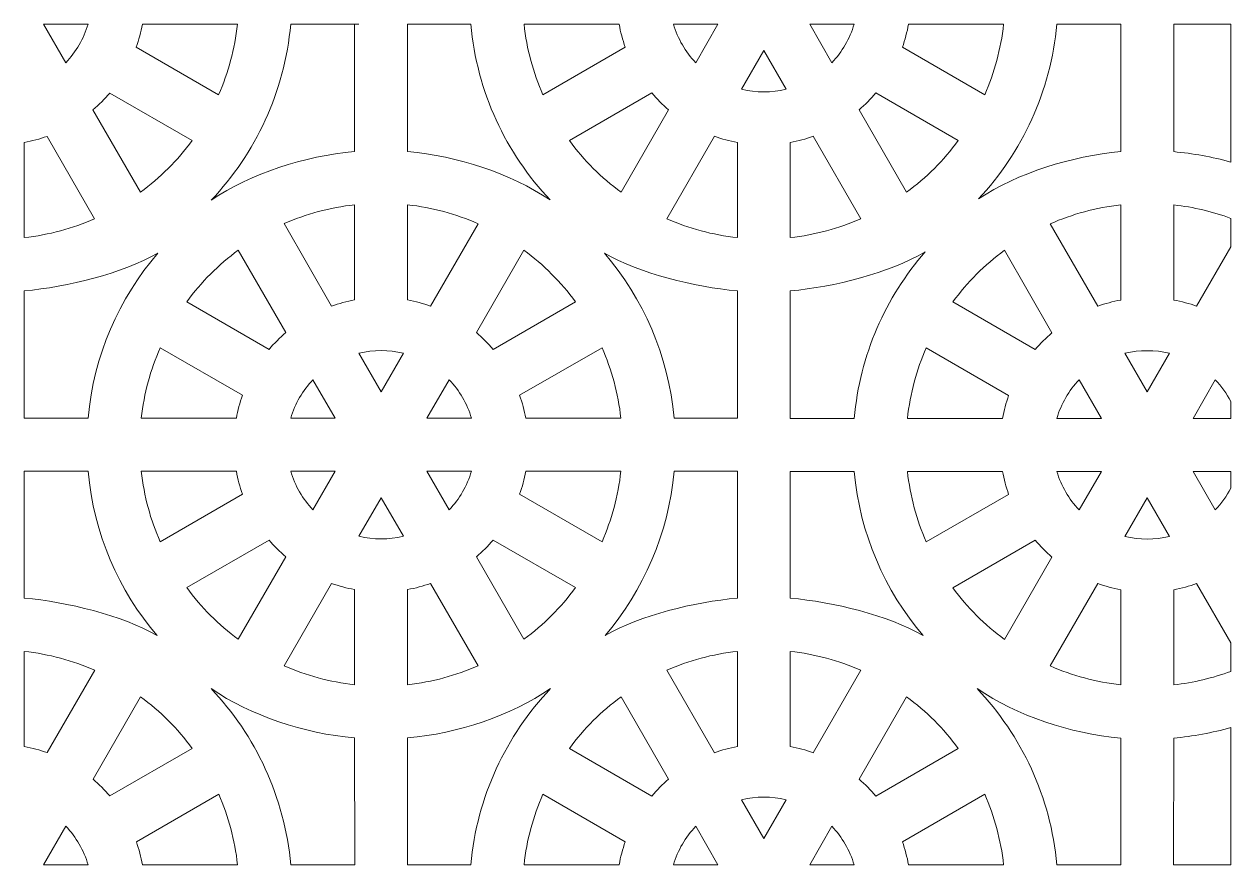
# Model space of a CAD drawing. Header units: centimetres. Extents: x -87 to 87, y -88 to 88.
# Drawn here: x 46.34 to 87.36, y -1.47 to 27.09 of the extents above; entities that cross this region are included whole.
import ezdxf

# ---------------------------------------------------------------- set-up
doc = ezdxf.new("R2010")
doc.units = ezdxf.units.CM
doc.header["$MEASUREMENT"] = 0
doc.layers.add('layer 1', color=7, linetype='Continuous')

msp = doc.modelspace()

# ---------------------------------------------------------------- linework, layer by layer
at = {"layer": 'layer 1', "color": 177, "lineweight": 9}
for points, knots in [([(46.99755, 27.08701), (46.99755, 27.08701), (48.51029, 27.08699), (48.51029, 27.08699), (48.51029, 27.08699), (48.36478, 26.58976), (48.10178, 26.14265), (47.75344, 25.77779), (47.75344, 25.77779), (47.75344, 25.77779), (46.99755, 27.08701), (46.99755, 27.08701)], [0, 0, 0, 0, 0.25, 0.25, 0.25, 0.25, 0.5, 0.5, 0.5, 0.5, 1, 1, 1, 1]), ([(52.94876, 24.69032), (53.27731, 25.43751), (53.49762, 26.24304), (53.5898, 27.08699), (53.5898, 27.08699), (53.5898, 27.08699), (50.35782, 27.08699), (50.35782, 27.08699), (50.35782, 27.08699), (50.30906, 26.81884), (50.23889, 26.55812), (50.14917, 26.3067), (50.14917, 26.3067), (50.14917, 26.3067), (52.94876, 24.69032), (52.94876, 24.69032)], [0, 0, 0, 0, 0.2, 0.2, 0.2, 0.2, 0.4, 0.4, 0.4, 0.4, 0.6, 0.6, 0.6, 0.6, 1, 1, 1, 1]), ([(57.57204, 27.08731), (57.57204, 27.08731), (57.57204, 27.08698), (57.57204, 27.08698), (57.57204, 27.08698), (57.57204, 27.08698), (57.57203, 22.75996), (57.57203, 22.75996), (57.57203, 22.75996), (55.85613, 22.60683), (54.05432, 22.02006), (52.69798, 21.11008), (52.69798, 21.11008), (54.20315, 22.69836), (55.19279, 24.78008), (55.39867, 27.08698), (55.39867, 27.08698), (55.39867, 27.08698), (57.57204, 27.08698), (57.57204, 27.08698), (57.57204, 27.08698), (57.57204, 27.08698), (57.71924, 27.08699), (57.71924, 27.08699)], [0, 0, 0, 0, 0.14285714, 0.14285714, 0.14285714, 0.14285714, 0.28571429, 0.28571429, 0.28571429, 0.28571429, 0.42857143, 0.42857143, 0.42857143, 0.42857143, 0.57142857, 0.57142857, 0.57142857, 0.57142857, 0.71428571, 0.71428571, 0.71428571, 0.71428571, 1, 1, 1, 1]), ([(61.5223, 27.08732), (61.72797, 24.78258), (62.71596, 22.70258), (64.21874, 21.11484), (64.21874, 21.11484), (62.86393, 22.02212), (61.08495, 22.60709), (59.37204, 22.75995), (59.37204, 22.75995), (59.37204, 22.75995), (59.37204, 27.08699), (59.37204, 27.08699), (59.37204, 27.08699), (59.37204, 27.08699), (59.37204, 27.08732), (59.37204, 27.08732), (59.37204, 27.08732), (59.37204, 27.08732), (59.37204, 27.08699), (59.37204, 27.08699), (59.37204, 27.08699), (59.37204, 27.08699), (61.5223, 27.08732), (61.5223, 27.08732)], [0, 0, 0, 0, 0.14285714, 0.14285714, 0.14285714, 0.14285714, 0.28571429, 0.28571429, 0.28571429, 0.28571429, 0.42857143, 0.42857143, 0.42857143, 0.42857143, 0.57142857, 0.57142857, 0.57142857, 0.57142857, 0.71428571, 0.71428571, 0.71428571, 0.71428571, 1, 1, 1, 1]), ([(63.97225, 24.69056), (63.64368, 25.43779), (63.42335, 26.24333), (63.33118, 27.08731), (63.33118, 27.08731), (63.33118, 27.08731), (66.56313, 27.08739), (66.56313, 27.08739), (66.56313, 27.08739), (66.61189, 26.81916), (66.68198, 26.55833), (66.77174, 26.30683), (66.77174, 26.30683), (66.77174, 26.30683), (63.97225, 24.69056), (63.97225, 24.69056)], [0, 0, 0, 0, 0.2, 0.2, 0.2, 0.2, 0.4, 0.4, 0.4, 0.4, 0.6, 0.6, 0.6, 0.6, 1, 1, 1, 1]), ([(69.16761, 25.77802), (69.16761, 25.77802), (69.9235, 27.08732), (69.9235, 27.08732), (69.9235, 27.08732), (69.9235, 27.08732), (68.4107, 27.08732), (68.4107, 27.08732), (68.4107, 27.08732), (68.5562, 26.59009), (68.81922, 26.14295), (69.16761, 25.77802)], [0, 0, 0, 0, 0.25, 0.25, 0.25, 0.25, 0.5, 0.5, 0.5, 0.5, 1, 1, 1, 1]), ([(73.04118, 27.08732), (73.04118, 27.08732), (73.79712, 25.77802), (73.79712, 25.77802), (73.79712, 25.77802), (74.14548, 26.14291), (74.40845, 26.59006), (74.55395, 27.08732), (74.55395, 27.08732), (74.55395, 27.08732), (73.04118, 27.08732), (73.04118, 27.08732)], [0, 0, 0, 0, 0.25, 0.25, 0.25, 0.25, 0.5, 0.5, 0.5, 0.5, 1, 1, 1, 1]), ([(78.99245, 24.69056), (78.99245, 24.69056), (76.19284, 26.3069), (76.19284, 26.3069), (76.19284, 26.3069), (76.28257, 26.55837), (76.35292, 26.8191), (76.40169, 27.08732), (76.40169, 27.08732), (76.40169, 27.08732), (79.63348, 27.08732), (79.63348, 27.08732), (79.63348, 27.08732), (79.54131, 26.24334), (79.321, 25.43777), (78.99245, 24.69056)], [0, 0, 0, 0, 0.2, 0.2, 0.2, 0.2, 0.4, 0.4, 0.4, 0.4, 0.6, 0.6, 0.6, 0.6, 1, 1, 1, 1]), ([(83.61577, 27.08732), (83.61577, 27.08732), (81.44236, 27.08732), (81.44236, 27.08732), (81.44236, 27.08732), (81.23825, 24.80007), (80.26366, 22.73417), (78.78007, 21.1511), (78.78007, 21.1511), (80.12147, 22.0353), (81.92845, 22.60519), (83.61576, 22.75577), (83.61576, 22.75577), (83.61576, 22.75577), (83.61577, 27.08732), (83.61577, 27.08732)], [0, 0, 0, 0, 0.2, 0.2, 0.2, 0.2, 0.4, 0.4, 0.4, 0.4, 0.6, 0.6, 0.6, 0.6, 1, 1, 1, 1]), ([(87.35908, 22.40341), (87.35908, 22.40341), (87.35908, 27.08676), (87.35908, 27.08676), (87.35908, 27.08676), (87.35908, 27.08676), (85.41577, 27.08731), (85.41577, 27.08731), (85.41577, 27.08731), (85.41577, 27.08731), (85.41577, 22.75576), (85.41577, 22.75576), (85.41577, 22.75576), (86.0629, 22.69802), (86.71949, 22.5786), (87.35908, 22.40341)], [0, 0, 0, 0, 0.2, 0.2, 0.2, 0.2, 0.4, 0.4, 0.4, 0.4, 0.6, 0.6, 0.6, 0.6, 1, 1, 1, 1]), ([(72.23871, 24.87721), (72.23871, 24.87721), (71.48234, 26.1873), (71.48234, 26.1873), (71.48234, 26.1873), (71.48234, 26.1873), (70.72602, 24.87721), (70.72602, 24.87721), (70.72602, 24.87721), (71.2207, 24.75729), (71.74403, 24.75728), (72.23871, 24.87721)], [0, 0, 0, 0, 0.25, 0.25, 0.25, 0.25, 0.5, 0.5, 0.5, 0.5, 1, 1, 1, 1]), ([(48.67719, 24.17779), (48.67719, 24.17779), (50.2934, 21.3784), (50.2934, 21.3784), (50.2934, 21.3784), (50.9628, 21.87102), (51.5547, 22.46291), (52.04732, 23.13231), (52.04732, 23.13231), (52.04732, 23.13231), (49.24796, 24.74857), (49.24796, 24.74857), (49.24796, 24.74857), (49.07333, 24.54337), (48.8824, 24.35243), (48.67719, 24.17779)], [0, 0, 0, 0, 0.2, 0.2, 0.2, 0.2, 0.4, 0.4, 0.4, 0.4, 0.6, 0.6, 0.6, 0.6, 1, 1, 1, 1]), ([(66.62764, 21.37868), (65.95822, 21.87132), (65.36629, 22.46314), (64.87367, 23.13253), (64.87367, 23.13253), (64.87367, 23.13253), (67.67304, 24.74874), (67.67304, 24.74874), (67.67304, 24.74874), (67.84768, 24.54354), (68.03861, 24.35264), (68.24383, 24.17799), (68.24383, 24.17799), (68.24383, 24.17799), (66.62764, 21.37868), (66.62764, 21.37868)], [0, 0, 0, 0, 0.2, 0.2, 0.2, 0.2, 0.4, 0.4, 0.4, 0.4, 0.6, 0.6, 0.6, 0.6, 1, 1, 1, 1]), ([(78.09093, 23.13259), (77.59831, 22.46316), (77.00629, 21.87167), (76.33686, 21.37901), (76.33686, 21.37901), (76.33686, 21.37901), (74.72086, 24.178), (74.72086, 24.178), (74.72086, 24.178), (74.92606, 24.35263), (75.11698, 24.54355), (75.29162, 24.74876), (75.29162, 24.74876), (75.29162, 24.74876), (78.09093, 23.13259), (78.09093, 23.13259)], [0, 0, 0, 0, 0.2, 0.2, 0.2, 0.2, 0.4, 0.4, 0.4, 0.4, 0.6, 0.6, 0.6, 0.6, 1, 1, 1, 1]), ([(46.33864, 19.83595), (46.33864, 19.83595), (46.33864, 23.06786), (46.33864, 23.06786), (46.33864, 23.06786), (46.60682, 23.11663), (46.86758, 23.1868), (47.11903, 23.27654), (47.11903, 23.27654), (47.11903, 23.27654), (48.73538, 20.47695), (48.73538, 20.47695), (48.73538, 20.47695), (47.98816, 20.14839), (47.1826, 19.92814), (46.33864, 19.83595)], [0, 0, 0, 0, 0.2, 0.2, 0.2, 0.2, 0.4, 0.4, 0.4, 0.4, 0.6, 0.6, 0.6, 0.6, 1, 1, 1, 1]), ([(70.58232, 19.83613), (70.58232, 19.83613), (70.58235, 23.06809), (70.58235, 23.06809), (70.58235, 23.06809), (70.31415, 23.11687), (70.05339, 23.18699), (69.80194, 23.27672), (69.80194, 23.27672), (69.80194, 23.27672), (68.1856, 20.47717), (68.1856, 20.47717), (68.1856, 20.47717), (68.93281, 20.14861), (69.73836, 19.92829), (70.58232, 19.83613)], [0, 0, 0, 0, 0.2, 0.2, 0.2, 0.2, 0.4, 0.4, 0.4, 0.4, 0.6, 0.6, 0.6, 0.6, 1, 1, 1, 1]), ([(73.16273, 23.27679), (72.91127, 23.18706), (72.6505, 23.11687), (72.38229, 23.06809), (72.38229, 23.06809), (72.38229, 23.06809), (72.38232, 19.83613), (72.38232, 19.83613), (72.38232, 19.83613), (73.22628, 19.9283), (74.0317, 20.1489), (74.77892, 20.47746), (74.77892, 20.47746), (74.77892, 20.47746), (73.16273, 23.27679), (73.16273, 23.27679)], [0, 0, 0, 0, 0.2, 0.2, 0.2, 0.2, 0.4, 0.4, 0.4, 0.4, 0.6, 0.6, 0.6, 0.6, 1, 1, 1, 1]), ([(57.57204, 20.95108), (57.57204, 20.95108), (57.57207, 17.71912), (57.57207, 17.71912), (57.57207, 17.71912), (57.30387, 17.67034), (57.04311, 17.60022), (56.79166, 17.51049), (56.79166, 17.51049), (56.79166, 17.51049), (55.17532, 20.31004), (55.17532, 20.31004), (55.17532, 20.31004), (55.92253, 20.6386), (56.72808, 20.85892), (57.57204, 20.95108)], [0, 0, 0, 0, 0.2, 0.2, 0.2, 0.2, 0.4, 0.4, 0.4, 0.4, 0.6, 0.6, 0.6, 0.6, 1, 1, 1, 1]), ([(60.15245, 17.51042), (59.90099, 17.60015), (59.64022, 17.67034), (59.37201, 17.71912), (59.37201, 17.71912), (59.37201, 17.71912), (59.37204, 20.95108), (59.37204, 20.95108), (59.37204, 20.95108), (60.216, 20.85891), (61.02142, 20.63831), (61.76864, 20.30975), (61.76864, 20.30975), (61.76864, 20.30975), (60.15245, 17.51042), (60.15245, 17.51042)], [0, 0, 0, 0, 0.2, 0.2, 0.2, 0.2, 0.4, 0.4, 0.4, 0.4, 0.6, 0.6, 0.6, 0.6, 1, 1, 1, 1]), ([(83.61577, 20.94689), (83.61577, 20.94689), (83.6158, 17.71493), (83.6158, 17.71493), (83.6158, 17.71493), (83.3476, 17.66615), (83.08684, 17.59603), (82.83539, 17.5063), (82.83539, 17.5063), (82.83539, 17.5063), (81.21905, 20.30585), (81.21905, 20.30585), (81.21905, 20.30585), (81.96626, 20.63441), (82.77181, 20.85473), (83.61577, 20.94689)], [0, 0, 0, 0, 0.2, 0.2, 0.2, 0.2, 0.4, 0.4, 0.4, 0.4, 0.6, 0.6, 0.6, 0.6, 1, 1, 1, 1]), ([(87.35907, 19.52043), (87.35907, 19.52043), (87.35908, 20.48891), (87.35908, 20.48891), (87.35908, 20.48891), (86.74276, 20.71694), (86.0916, 20.87309), (85.41577, 20.94689), (85.41577, 20.94689), (85.41577, 20.94689), (85.41574, 17.71493), (85.41574, 17.71493), (85.41574, 17.71493), (85.68395, 17.66615), (85.94472, 17.59596), (86.19618, 17.50623), (86.19618, 17.50623), (86.19618, 17.50623), (87.35907, 19.52043), (87.35907, 19.52043)], [0, 0, 0, 0, 0.16666667, 0.16666667, 0.16666667, 0.16666667, 0.33333333, 0.33333333, 0.33333333, 0.33333333, 0.5, 0.5, 0.5, 0.5, 0.66666667, 0.66666667, 0.66666667, 0.66666667, 1, 1, 1, 1]), ([(46.33807, 13.69989), (46.33807, 13.69989), (48.51202, 13.69989), (48.51202, 13.69989), (48.51202, 13.69989), (48.70239, 15.83324), (49.56304, 17.77404), (50.88183, 19.3101), (50.88183, 19.3101), (49.66208, 18.6093), (47.81107, 18.15828), (46.33784, 18.02693), (46.33784, 18.02693), (46.33784, 18.02693), (46.33807, 13.69989), (46.33807, 13.69989)], [0, 0, 0, 0, 0.2, 0.2, 0.2, 0.2, 0.4, 0.4, 0.4, 0.4, 0.6, 0.6, 0.6, 0.6, 1, 1, 1, 1]), ([(53.61736, 19.40853), (52.94794, 18.91589), (52.35601, 18.32407), (51.86339, 17.65468), (51.86339, 17.65468), (51.86339, 17.65468), (54.66276, 16.03847), (54.66276, 16.03847), (54.66276, 16.03847), (54.8374, 16.24367), (55.02833, 16.43457), (55.23355, 16.60922), (55.23355, 16.60922), (55.23355, 16.60922), (53.61736, 19.40853), (53.61736, 19.40853)], [0, 0, 0, 0, 0.2, 0.2, 0.2, 0.2, 0.4, 0.4, 0.4, 0.4, 0.6, 0.6, 0.6, 0.6, 1, 1, 1, 1]), ([(65.08065, 17.65462), (64.58803, 18.32405), (63.99601, 18.91554), (63.32658, 19.4082), (63.32658, 19.4082), (63.32658, 19.4082), (61.71058, 16.60921), (61.71058, 16.60921), (61.71058, 16.60921), (61.91578, 16.43458), (62.1067, 16.24366), (62.28134, 16.03845), (62.28134, 16.03845), (62.28134, 16.03845), (65.08065, 17.65462), (65.08065, 17.65462)], [0, 0, 0, 0, 0.2, 0.2, 0.2, 0.2, 0.4, 0.4, 0.4, 0.4, 0.6, 0.6, 0.6, 0.6, 1, 1, 1, 1]), ([(70.58239, 13.69989), (70.58239, 13.69989), (70.58231, 18.02725), (70.58231, 18.02725), (70.58231, 18.02725), (69.10996, 18.15864), (67.28194, 18.60932), (66.06278, 19.30952), (66.06278, 19.30952), (67.38128, 17.77355), (68.24173, 15.83297), (68.43208, 13.69989), (68.43208, 13.69989), (68.43208, 13.69989), (70.58239, 13.69989), (70.58239, 13.69989)], [0, 0, 0, 0, 0.2, 0.2, 0.2, 0.2, 0.4, 0.4, 0.4, 0.4, 0.6, 0.6, 0.6, 0.6, 1, 1, 1, 1]), ([(72.38232, 13.6957), (72.38232, 13.6957), (74.55575, 13.6957), (74.55575, 13.6957), (74.55575, 13.6957), (74.748, 15.85004), (75.62378, 17.80803), (76.96464, 19.35116), (76.96464, 19.35116), (75.72797, 18.6272), (73.88365, 18.16123), (72.38232, 18.02726), (72.38232, 18.02726), (72.38232, 18.02726), (72.38232, 13.6957), (72.38232, 13.6957)], [0, 0, 0, 0, 0.2, 0.2, 0.2, 0.2, 0.4, 0.4, 0.4, 0.4, 0.6, 0.6, 0.6, 0.6, 1, 1, 1, 1]), ([(79.66109, 19.40434), (78.99167, 18.9117), (78.39974, 18.31988), (77.90712, 17.65049), (77.90712, 17.65049), (77.90712, 17.65049), (80.70649, 16.03428), (80.70649, 16.03428), (80.70649, 16.03428), (80.88113, 16.23948), (81.07206, 16.43038), (81.27728, 16.60503), (81.27728, 16.60503), (81.27728, 16.60503), (79.66109, 19.40434), (79.66109, 19.40434)], [0, 0, 0, 0, 0.2, 0.2, 0.2, 0.2, 0.4, 0.4, 0.4, 0.4, 0.6, 0.6, 0.6, 0.6, 1, 1, 1, 1]), ([(50.96197, 16.09665), (50.6334, 15.34942), (50.41307, 14.54388), (50.3209, 13.6999), (50.3209, 13.6999), (50.3209, 13.6999), (53.55285, 13.69982), (53.55285, 13.69982), (53.55285, 13.69982), (53.60161, 13.96805), (53.6717, 14.22888), (53.76146, 14.48038), (53.76146, 14.48038), (53.76146, 14.48038), (50.96197, 16.09665), (50.96197, 16.09665)], [0, 0, 0, 0, 0.2, 0.2, 0.2, 0.2, 0.4, 0.4, 0.4, 0.4, 0.6, 0.6, 0.6, 0.6, 1, 1, 1, 1]), ([(59.22843, 15.91), (59.22843, 15.91), (58.47206, 14.59991), (58.47206, 14.59991), (58.47206, 14.59991), (58.47206, 14.59991), (57.71574, 15.91), (57.71574, 15.91), (57.71574, 15.91), (58.21042, 16.02992), (58.73375, 16.02993), (59.22843, 15.91)], [0, 0, 0, 0, 0.25, 0.25, 0.25, 0.25, 0.5, 0.5, 0.5, 0.5, 1, 1, 1, 1]), ([(65.98217, 16.09665), (65.98217, 16.09665), (63.18256, 14.48031), (63.18256, 14.48031), (63.18256, 14.48031), (63.27229, 14.22884), (63.34264, 13.96811), (63.39141, 13.69989), (63.39141, 13.69989), (63.39141, 13.69989), (66.6232, 13.69989), (66.6232, 13.69989), (66.6232, 13.69989), (66.53103, 14.54387), (66.31072, 15.34944), (65.98217, 16.09665)], [0, 0, 0, 0, 0.2, 0.2, 0.2, 0.2, 0.4, 0.4, 0.4, 0.4, 0.6, 0.6, 0.6, 0.6, 1, 1, 1, 1]), ([(77.0057, 16.09246), (76.67713, 15.34523), (76.4568, 14.53969), (76.36463, 13.69571), (76.36463, 13.69571), (76.36463, 13.69571), (79.59658, 13.69563), (79.59658, 13.69563), (79.59658, 13.69563), (79.64534, 13.96386), (79.71543, 14.22469), (79.80519, 14.47619), (79.80519, 14.47619), (79.80519, 14.47619), (77.0057, 16.09246), (77.0057, 16.09246)], [0, 0, 0, 0, 0.2, 0.2, 0.2, 0.2, 0.4, 0.4, 0.4, 0.4, 0.6, 0.6, 0.6, 0.6, 1, 1, 1, 1]), ([(85.27216, 15.90581), (85.27216, 15.90581), (84.51579, 14.59572), (84.51579, 14.59572), (84.51579, 14.59572), (84.51579, 14.59572), (83.75947, 15.90581), (83.75947, 15.90581), (83.75947, 15.90581), (84.25415, 16.02573), (84.77748, 16.02574), (85.27216, 15.90581)], [0, 0, 0, 0, 0.25, 0.25, 0.25, 0.25, 0.5, 0.5, 0.5, 0.5, 1, 1, 1, 1]), ([(56.15733, 15.00919), (56.15733, 15.00919), (56.91322, 13.69989), (56.91322, 13.69989), (56.91322, 13.69989), (56.91322, 13.69989), (55.40042, 13.69989), (55.40042, 13.69989), (55.40042, 13.69989), (55.54592, 14.19712), (55.80894, 14.64426), (56.15733, 15.00919)], [0, 0, 0, 0, 0.25, 0.25, 0.25, 0.25, 0.5, 0.5, 0.5, 0.5, 1, 1, 1, 1]), ([(60.0309, 13.69989), (60.0309, 13.69989), (60.78684, 15.00919), (60.78684, 15.00919), (60.78684, 15.00919), (61.1352, 14.6443), (61.39817, 14.19715), (61.54367, 13.69989), (61.54367, 13.69989), (61.54367, 13.69989), (60.0309, 13.69989), (60.0309, 13.69989)], [0, 0, 0, 0, 0.25, 0.25, 0.25, 0.25, 0.5, 0.5, 0.5, 0.5, 1, 1, 1, 1]), ([(82.20106, 15.005), (82.20106, 15.005), (82.95695, 13.6957), (82.95695, 13.6957), (82.95695, 13.6957), (82.95695, 13.6957), (81.44415, 13.6957), (81.44415, 13.6957), (81.44415, 13.6957), (81.58965, 14.19293), (81.85267, 14.64007), (82.20106, 15.005)], [0, 0, 0, 0, 0.25, 0.25, 0.25, 0.25, 0.5, 0.5, 0.5, 0.5, 1, 1, 1, 1]), ([(87.35907, 13.6957), (87.35907, 13.6957), (87.35908, 14.26516), (87.35908, 14.26516), (87.35908, 14.26516), (87.21837, 14.53682), (87.03988, 14.78576), (86.83057, 15.005), (86.83057, 15.005), (86.83057, 15.005), (86.07463, 13.6957), (86.07463, 13.6957), (86.07463, 13.6957), (86.07463, 13.6957), (87.35907, 13.6957), (87.35907, 13.6957)], [0, 0, 0, 0, 0.2, 0.2, 0.2, 0.2, 0.4, 0.4, 0.4, 0.4, 0.6, 0.6, 0.6, 0.6, 1, 1, 1, 1]), ([(46.34166, 11.89989), (46.34166, 11.89989), (48.51202, 11.89989), (48.51202, 11.89989), (48.51202, 11.89989), (48.70131, 9.77881), (49.55322, 7.84809), (50.8592, 6.31624), (50.8592, 6.31624), (49.6435, 7.01163), (47.80726, 7.45918), (46.34066, 7.58994), (46.34066, 7.58994), (46.34066, 7.58994), (46.34166, 11.89989), (46.34166, 11.89989)], [0, 0, 0, 0, 0.2, 0.2, 0.2, 0.2, 0.4, 0.4, 0.4, 0.4, 0.6, 0.6, 0.6, 0.6, 1, 1, 1, 1]), ([(50.32091, 11.89989), (50.32091, 11.89989), (53.55289, 11.89991), (53.55289, 11.89991), (53.55289, 11.89991), (53.60167, 11.63172), (53.67173, 11.37095), (53.76146, 11.1195), (53.76146, 11.1195), (53.76146, 11.1195), (50.96204, 9.50324), (50.96204, 9.50324), (50.96204, 9.50324), (50.63349, 10.25044), (50.4131, 11.05593), (50.32091, 11.89989)], [0, 0, 0, 0, 0.2, 0.2, 0.2, 0.2, 0.4, 0.4, 0.4, 0.4, 0.6, 0.6, 0.6, 0.6, 1, 1, 1, 1]), ([(56.15732, 10.59066), (56.15732, 10.59066), (56.91321, 11.89989), (56.91321, 11.89989), (56.91321, 11.89989), (56.91321, 11.89989), (55.40043, 11.89989), (55.40043, 11.89989), (55.40043, 11.89989), (55.54593, 11.40269), (55.80895, 10.95556), (56.15732, 10.59066)], [0, 0, 0, 0, 0.25, 0.25, 0.25, 0.25, 0.5, 0.5, 0.5, 0.5, 1, 1, 1, 1]), ([(60.03095, 11.89991), (60.03095, 11.89991), (61.54369, 11.89989), (61.54369, 11.89989), (61.54369, 11.89989), (61.39818, 11.40266), (61.13518, 10.95555), (60.78684, 10.59069), (60.78684, 10.59069), (60.78684, 10.59069), (60.03095, 11.89991), (60.03095, 11.89991)], [0, 0, 0, 0, 0.25, 0.25, 0.25, 0.25, 0.5, 0.5, 0.5, 0.5, 1, 1, 1, 1]), ([(65.98216, 9.50322), (66.31071, 10.25041), (66.53102, 11.05594), (66.6232, 11.89989), (66.6232, 11.89989), (66.6232, 11.89989), (63.39122, 11.89989), (63.39122, 11.89989), (63.39122, 11.89989), (63.34246, 11.63174), (63.27229, 11.37102), (63.18257, 11.1196), (63.18257, 11.1196), (63.18257, 11.1196), (65.98216, 9.50322), (65.98216, 9.50322)], [0, 0, 0, 0, 0.2, 0.2, 0.2, 0.2, 0.4, 0.4, 0.4, 0.4, 0.6, 0.6, 0.6, 0.6, 1, 1, 1, 1]), ([(66.08487, 6.31653), (67.29975, 7.01127), (69.11685, 7.45855), (70.58236, 7.58933), (70.58236, 7.58933), (70.58236, 7.58933), (70.58237, 11.89988), (70.58237, 11.89988), (70.58237, 11.89988), (70.58237, 11.89988), (68.43207, 11.89988), (68.43207, 11.89988), (68.43207, 11.89988), (68.24277, 9.77887), (67.39082, 7.84828), (66.08487, 6.31653)], [0, 0, 0, 0, 0.2, 0.2, 0.2, 0.2, 0.4, 0.4, 0.4, 0.4, 0.6, 0.6, 0.6, 0.6, 1, 1, 1, 1]), ([(76.89912, 6.31653), (75.59529, 7.84766), (74.74486, 9.77668), (74.55575, 11.8957), (74.55575, 11.8957), (74.55575, 11.8957), (72.38237, 11.8957), (72.38237, 11.8957), (72.38237, 11.8957), (72.38237, 11.8957), (72.38237, 7.58932), (72.38237, 7.58932), (72.38237, 7.58932), (73.84808, 7.45853), (75.684, 7.01133), (76.89912, 6.31653)], [0, 0, 0, 0, 0.2, 0.2, 0.2, 0.2, 0.4, 0.4, 0.4, 0.4, 0.6, 0.6, 0.6, 0.6, 1, 1, 1, 1]), ([(76.36464, 11.8957), (76.36464, 11.8957), (79.59662, 11.89572), (79.59662, 11.89572), (79.59662, 11.89572), (79.6454, 11.62753), (79.71546, 11.36676), (79.80519, 11.11531), (79.80519, 11.11531), (79.80519, 11.11531), (77.00577, 9.49905), (77.00577, 9.49905), (77.00577, 9.49905), (76.67722, 10.24625), (76.45683, 11.05174), (76.36464, 11.8957)], [0, 0, 0, 0, 0.2, 0.2, 0.2, 0.2, 0.4, 0.4, 0.4, 0.4, 0.6, 0.6, 0.6, 0.6, 1, 1, 1, 1]), ([(82.20105, 10.58647), (82.20105, 10.58647), (82.95694, 11.8957), (82.95694, 11.8957), (82.95694, 11.8957), (82.95694, 11.8957), (81.44416, 11.8957), (81.44416, 11.8957), (81.44416, 11.8957), (81.58966, 11.3985), (81.85268, 10.95137), (82.20105, 10.58647)], [0, 0, 0, 0, 0.25, 0.25, 0.25, 0.25, 0.5, 0.5, 0.5, 0.5, 1, 1, 1, 1]), ([(87.35908, 11.32629), (87.35908, 11.32629), (87.35907, 11.89572), (87.35907, 11.89572), (87.35907, 11.89572), (87.35907, 11.89572), (86.07468, 11.89572), (86.07468, 11.89572), (86.07468, 11.89572), (86.07468, 11.89572), (86.83057, 10.5865), (86.83057, 10.5865), (86.83057, 10.5865), (87.03986, 10.80572), (87.21837, 11.05464), (87.35908, 11.32629)], [0, 0, 0, 0, 0.2, 0.2, 0.2, 0.2, 0.4, 0.4, 0.4, 0.4, 0.6, 0.6, 0.6, 0.6, 1, 1, 1, 1]), ([(57.71574, 9.68991), (57.71574, 9.68991), (58.47207, 10.99992), (58.47207, 10.99992), (58.47207, 10.99992), (58.47207, 10.99992), (59.22845, 9.68989), (59.22845, 9.68989), (59.22845, 9.68989), (58.73369, 9.5699), (58.2105, 9.56995), (57.71574, 9.68991)], [0, 0, 0, 0, 0.25, 0.25, 0.25, 0.25, 0.5, 0.5, 0.5, 0.5, 1, 1, 1, 1]), ([(83.75947, 9.68572), (83.75947, 9.68572), (84.5158, 10.99573), (84.5158, 10.99573), (84.5158, 10.99573), (84.5158, 10.99573), (85.27218, 9.6857), (85.27218, 9.6857), (85.27218, 9.6857), (84.77742, 9.56571), (84.25423, 9.56576), (83.75947, 9.68572)], [0, 0, 0, 0, 0.25, 0.25, 0.25, 0.25, 0.5, 0.5, 0.5, 0.5, 1, 1, 1, 1]), ([(53.61733, 6.19129), (52.94793, 6.68391), (52.35607, 7.27581), (51.86344, 7.94521), (51.86344, 7.94521), (51.86344, 7.94521), (54.66269, 9.56136), (54.66269, 9.56136), (54.66269, 9.56136), (54.83734, 9.35614), (55.0283, 9.16521), (55.23351, 8.99057), (55.23351, 8.99057), (55.23351, 8.99057), (53.61733, 6.19129), (53.61733, 6.19129)], [0, 0, 0, 0, 0.2, 0.2, 0.2, 0.2, 0.4, 0.4, 0.4, 0.4, 0.6, 0.6, 0.6, 0.6, 1, 1, 1, 1]), ([(61.71059, 8.99069), (61.71059, 8.99069), (63.3268, 6.1913), (63.3268, 6.1913), (63.3268, 6.1913), (63.9962, 6.68392), (64.5881, 7.27581), (65.08072, 7.94521), (65.08072, 7.94521), (65.08072, 7.94521), (62.28136, 9.56147), (62.28136, 9.56147), (62.28136, 9.56147), (62.10673, 9.35627), (61.9158, 9.16533), (61.71059, 8.99069)], [0, 0, 0, 0, 0.2, 0.2, 0.2, 0.2, 0.4, 0.4, 0.4, 0.4, 0.6, 0.6, 0.6, 0.6, 1, 1, 1, 1]), ([(79.66106, 6.1871), (78.99166, 6.67972), (78.3998, 7.27162), (77.90717, 7.94102), (77.90717, 7.94102), (77.90717, 7.94102), (80.70642, 9.55717), (80.70642, 9.55717), (80.70642, 9.55717), (80.88107, 9.35195), (81.07203, 9.16102), (81.27724, 8.98638), (81.27724, 8.98638), (81.27724, 8.98638), (79.66106, 6.1871), (79.66106, 6.1871)], [0, 0, 0, 0, 0.2, 0.2, 0.2, 0.2, 0.4, 0.4, 0.4, 0.4, 0.6, 0.6, 0.6, 0.6, 1, 1, 1, 1]), ([(56.7917, 8.08942), (56.7917, 8.08942), (55.17549, 5.29009), (55.17549, 5.29009), (55.17549, 5.29009), (55.92269, 4.96153), (56.72809, 4.7411), (57.57204, 4.64893), (57.57204, 4.64893), (57.57204, 4.64893), (57.57204, 7.88075), (57.57204, 7.88075), (57.57204, 7.88075), (57.30387, 7.92951), (57.04314, 7.99969), (56.7917, 8.08942)], [0, 0, 0, 0, 0.2, 0.2, 0.2, 0.2, 0.4, 0.4, 0.4, 0.4, 0.6, 0.6, 0.6, 0.6, 1, 1, 1, 1]), ([(59.37204, 4.64885), (59.37204, 4.64885), (59.37204, 7.88076), (59.37204, 7.88076), (59.37204, 7.88076), (59.64022, 7.92953), (59.90098, 7.9997), (60.15243, 8.08944), (60.15243, 8.08944), (60.15243, 8.08944), (61.76878, 5.28985), (61.76878, 5.28985), (61.76878, 5.28985), (61.02156, 4.96129), (60.216, 4.74104), (59.37204, 4.64885)], [0, 0, 0, 0, 0.2, 0.2, 0.2, 0.2, 0.4, 0.4, 0.4, 0.4, 0.6, 0.6, 0.6, 0.6, 1, 1, 1, 1]), ([(82.83543, 8.08523), (82.83543, 8.08523), (81.21922, 5.2859), (81.21922, 5.2859), (81.21922, 5.2859), (81.96642, 4.95734), (82.77182, 4.73691), (83.61577, 4.64474), (83.61577, 4.64474), (83.61577, 4.64474), (83.61577, 7.87656), (83.61577, 7.87656), (83.61577, 7.87656), (83.3476, 7.92532), (83.08687, 7.9955), (82.83543, 8.08523)], [0, 0, 0, 0, 0.2, 0.2, 0.2, 0.2, 0.4, 0.4, 0.4, 0.4, 0.6, 0.6, 0.6, 0.6, 1, 1, 1, 1]), ([(87.35908, 5.10233), (87.35908, 5.10233), (87.35907, 6.07107), (87.35907, 6.07107), (87.35907, 6.07107), (87.35907, 6.07107), (86.19616, 8.08525), (86.19616, 8.08525), (86.19616, 8.08525), (85.94471, 7.99551), (85.68395, 7.92534), (85.41577, 7.87657), (85.41577, 7.87657), (85.41577, 7.87657), (85.41577, 4.64466), (85.41577, 4.64466), (85.41577, 4.64466), (86.09157, 4.71847), (86.74276, 4.87441), (87.35908, 5.10233)], [0, 0, 0, 0, 0.16666667, 0.16666667, 0.16666667, 0.16666667, 0.33333333, 0.33333333, 0.33333333, 0.33333333, 0.5, 0.5, 0.5, 0.5, 0.66666667, 0.66666667, 0.66666667, 0.66666667, 1, 1, 1, 1]), ([(46.34146, 5.78092), (46.34146, 5.78092), (46.34146, 2.54901), (46.34146, 2.54901), (46.34146, 2.54901), (46.60964, 2.50024), (46.8704, 2.43007), (47.12185, 2.34033), (47.12185, 2.34033), (47.12185, 2.34033), (48.7382, 5.13992), (48.7382, 5.13992), (48.7382, 5.13992), (47.99098, 5.46848), (47.18542, 5.68873), (46.34146, 5.78092)], [0, 0, 0, 0, 0.2, 0.2, 0.2, 0.2, 0.4, 0.4, 0.4, 0.4, 0.6, 0.6, 0.6, 0.6, 1, 1, 1, 1]), ([(70.58237, 5.78045), (70.58237, 5.78045), (70.5824, 2.54849), (70.5824, 2.54849), (70.5824, 2.54849), (70.3142, 2.49971), (70.05344, 2.42959), (69.80199, 2.33986), (69.80199, 2.33986), (69.80199, 2.33986), (68.18565, 5.13941), (68.18565, 5.13941), (68.18565, 5.13941), (68.93286, 5.46797), (69.73841, 5.68829), (70.58237, 5.78045)], [0, 0, 0, 0, 0.2, 0.2, 0.2, 0.2, 0.4, 0.4, 0.4, 0.4, 0.6, 0.6, 0.6, 0.6, 1, 1, 1, 1]), ([(73.16278, 2.33979), (72.91132, 2.42952), (72.65055, 2.49971), (72.38234, 2.54849), (72.38234, 2.54849), (72.38234, 2.54849), (72.38237, 5.78045), (72.38237, 5.78045), (72.38237, 5.78045), (73.22633, 5.68828), (74.03175, 5.46768), (74.77897, 5.13912), (74.77897, 5.13912), (74.77897, 5.13912), (73.16278, 2.33979), (73.16278, 2.33979)], [0, 0, 0, 0, 0.2, 0.2, 0.2, 0.2, 0.4, 0.4, 0.4, 0.4, 0.6, 0.6, 0.6, 0.6, 1, 1, 1, 1]), ([(57.57501, -1.47011), (57.57501, -1.47011), (55.40149, -1.47011), (55.40149, -1.47011), (55.40149, -1.47011), (55.1952, 0.84139), (54.20202, 2.92682), (52.69179, 4.5163), (52.69179, 4.5163), (54.05666, 3.59121), (55.83956, 2.99451), (57.57206, 2.8399), (57.57206, 2.8399), (57.57206, 2.8399), (57.57501, -1.47011), (57.57501, -1.47011)], [0, 0, 0, 0, 0.2, 0.2, 0.2, 0.2, 0.4, 0.4, 0.4, 0.4, 0.6, 0.6, 0.6, 0.6, 1, 1, 1, 1]), ([(64.23221, 4.51555), (62.86753, 3.59084), (61.10338, 2.99427), (59.37124, 2.83983), (59.37124, 2.83983), (59.37124, 2.83983), (59.37164, -1.47074), (59.37164, -1.47074), (59.37164, -1.47074), (59.37164, -1.47074), (61.52235, -1.47074), (61.52235, -1.47074), (61.52235, -1.47074), (61.72862, 0.84079), (62.72194, 2.92607), (64.23221, 4.51555)], [0, 0, 0, 0, 0.2, 0.2, 0.2, 0.2, 0.4, 0.4, 0.4, 0.4, 0.6, 0.6, 0.6, 0.6, 1, 1, 1, 1]), ([(78.73291, 4.51554), (80.24303, 2.92607), (81.23615, 0.84069), (81.44241, -1.47074), (81.44241, -1.47074), (81.44241, -1.47074), (83.61577, -1.47041), (83.61577, -1.47041), (83.61577, -1.47041), (83.61577, -1.47041), (83.61579, 2.83571), (83.61579, 2.83571), (83.61579, 2.83571), (81.88115, 2.99051), (80.09887, 3.58849), (78.73291, 4.51554)], [0, 0, 0, 0, 0.2, 0.2, 0.2, 0.2, 0.4, 0.4, 0.4, 0.4, 0.6, 0.6, 0.6, 0.6, 1, 1, 1, 1]), ([(48.68001, 1.43908), (48.68001, 1.43908), (50.29622, 4.23847), (50.29622, 4.23847), (50.29622, 4.23847), (50.96562, 3.74585), (51.55752, 3.15396), (52.05014, 2.48456), (52.05014, 2.48456), (52.05014, 2.48456), (49.25078, 0.8683), (49.25078, 0.8683), (49.25078, 0.8683), (49.07615, 1.0735), (48.88522, 1.26444), (48.68001, 1.43908)], [0, 0, 0, 0, 0.2, 0.2, 0.2, 0.2, 0.4, 0.4, 0.4, 0.4, 0.6, 0.6, 0.6, 0.6, 1, 1, 1, 1]), ([(66.62769, 4.2379), (65.95827, 3.74526), (65.36634, 3.15344), (64.87372, 2.48405), (64.87372, 2.48405), (64.87372, 2.48405), (67.67309, 0.86784), (67.67309, 0.86784), (67.67309, 0.86784), (67.84773, 1.07304), (68.03866, 1.26394), (68.24388, 1.43859), (68.24388, 1.43859), (68.24388, 1.43859), (66.62769, 4.2379), (66.62769, 4.2379)], [0, 0, 0, 0, 0.2, 0.2, 0.2, 0.2, 0.4, 0.4, 0.4, 0.4, 0.6, 0.6, 0.6, 0.6, 1, 1, 1, 1]), ([(78.09098, 2.48399), (77.59836, 3.15342), (77.00634, 3.74491), (76.33691, 4.23757), (76.33691, 4.23757), (76.33691, 4.23757), (74.72091, 1.43858), (74.72091, 1.43858), (74.72091, 1.43858), (74.92611, 1.26395), (75.11703, 1.07303), (75.29167, 0.86782), (75.29167, 0.86782), (75.29167, 0.86782), (78.09098, 2.48399), (78.09098, 2.48399)], [0, 0, 0, 0, 0.2, 0.2, 0.2, 0.2, 0.4, 0.4, 0.4, 0.4, 0.6, 0.6, 0.6, 0.6, 1, 1, 1, 1]), ([(87.35907, -1.47041), (87.35907, -1.47041), (87.35908, 3.19183), (87.35908, 3.19183), (87.35908, 3.19183), (86.72239, 3.01451), (86.06697, 2.89376), (85.41497, 2.83564), (85.41497, 2.83564), (85.41497, 2.83564), (85.41287, -1.47041), (85.41287, -1.47041), (85.41287, -1.47041), (85.41287, -1.47041), (87.35907, -1.47041), (87.35907, -1.47041)], [0, 0, 0, 0, 0.2, 0.2, 0.2, 0.2, 0.4, 0.4, 0.4, 0.4, 0.6, 0.6, 0.6, 0.6, 1, 1, 1, 1]), ([(52.95158, 0.92655), (53.28013, 0.17936), (53.50044, -0.62617), (53.59262, -1.47012), (53.59262, -1.47012), (53.59262, -1.47012), (50.36064, -1.47012), (50.36064, -1.47012), (50.36064, -1.47012), (50.31188, -1.20197), (50.24171, -0.94125), (50.15199, -0.68983), (50.15199, -0.68983), (50.15199, -0.68983), (52.95158, 0.92655), (52.95158, 0.92655)], [0, 0, 0, 0, 0.2, 0.2, 0.2, 0.2, 0.4, 0.4, 0.4, 0.4, 0.6, 0.6, 0.6, 0.6, 1, 1, 1, 1]), ([(63.9723, 0.92602), (63.64373, 0.17879), (63.4234, -0.62675), (63.33123, -1.47073), (63.33123, -1.47073), (63.33123, -1.47073), (66.56318, -1.47081), (66.56318, -1.47081), (66.56318, -1.47081), (66.61194, -1.20258), (66.68203, -0.94175), (66.77179, -0.69025), (66.77179, -0.69025), (66.77179, -0.69025), (63.9723, 0.92602), (63.9723, 0.92602)], [0, 0, 0, 0, 0.2, 0.2, 0.2, 0.2, 0.4, 0.4, 0.4, 0.4, 0.6, 0.6, 0.6, 0.6, 1, 1, 1, 1]), ([(72.23876, 0.73937), (72.23876, 0.73937), (71.48239, -0.57072), (71.48239, -0.57072), (71.48239, -0.57072), (71.48239, -0.57072), (70.72607, 0.73937), (70.72607, 0.73937), (70.72607, 0.73937), (71.22075, 0.85929), (71.74408, 0.8593), (72.23876, 0.73937)], [0, 0, 0, 0, 0.25, 0.25, 0.25, 0.25, 0.5, 0.5, 0.5, 0.5, 1, 1, 1, 1]), ([(78.9925, 0.92602), (78.9925, 0.92602), (76.19289, -0.69032), (76.19289, -0.69032), (76.19289, -0.69032), (76.28262, -0.94179), (76.35297, -1.20252), (76.40174, -1.47074), (76.40174, -1.47074), (76.40174, -1.47074), (79.63353, -1.47074), (79.63353, -1.47074), (79.63353, -1.47074), (79.54136, -0.62676), (79.32105, 0.17881), (78.9925, 0.92602)], [0, 0, 0, 0, 0.2, 0.2, 0.2, 0.2, 0.4, 0.4, 0.4, 0.4, 0.6, 0.6, 0.6, 0.6, 1, 1, 1, 1]), ([(47.00037, -1.47014), (47.00037, -1.47014), (48.51311, -1.47012), (48.51311, -1.47012), (48.51311, -1.47012), (48.3676, -0.97289), (48.1046, -0.52578), (47.75626, -0.16092), (47.75626, -0.16092), (47.75626, -0.16092), (47.00037, -1.47014), (47.00037, -1.47014)], [0, 0, 0, 0, 0.25, 0.25, 0.25, 0.25, 0.5, 0.5, 0.5, 0.5, 1, 1, 1, 1]), ([(69.16766, -0.16144), (69.16766, -0.16144), (69.92355, -1.47074), (69.92355, -1.47074), (69.92355, -1.47074), (69.92355, -1.47074), (68.41075, -1.47074), (68.41075, -1.47074), (68.41075, -1.47074), (68.55625, -0.97351), (68.81927, -0.52637), (69.16766, -0.16144)], [0, 0, 0, 0, 0.25, 0.25, 0.25, 0.25, 0.5, 0.5, 0.5, 0.5, 1, 1, 1, 1]), ([(73.04123, -1.47074), (73.04123, -1.47074), (73.79717, -0.16144), (73.79717, -0.16144), (73.79717, -0.16144), (74.14553, -0.52633), (74.4085, -0.97348), (74.554, -1.47074), (74.554, -1.47074), (74.554, -1.47074), (73.04123, -1.47074), (73.04123, -1.47074)], [0, 0, 0, 0, 0.25, 0.25, 0.25, 0.25, 0.5, 0.5, 0.5, 0.5, 1, 1, 1, 1])]:
    msp.add_open_spline(points, degree=3, knots=knots, dxfattribs=at)

doc.saveas('drawing.dxf')
